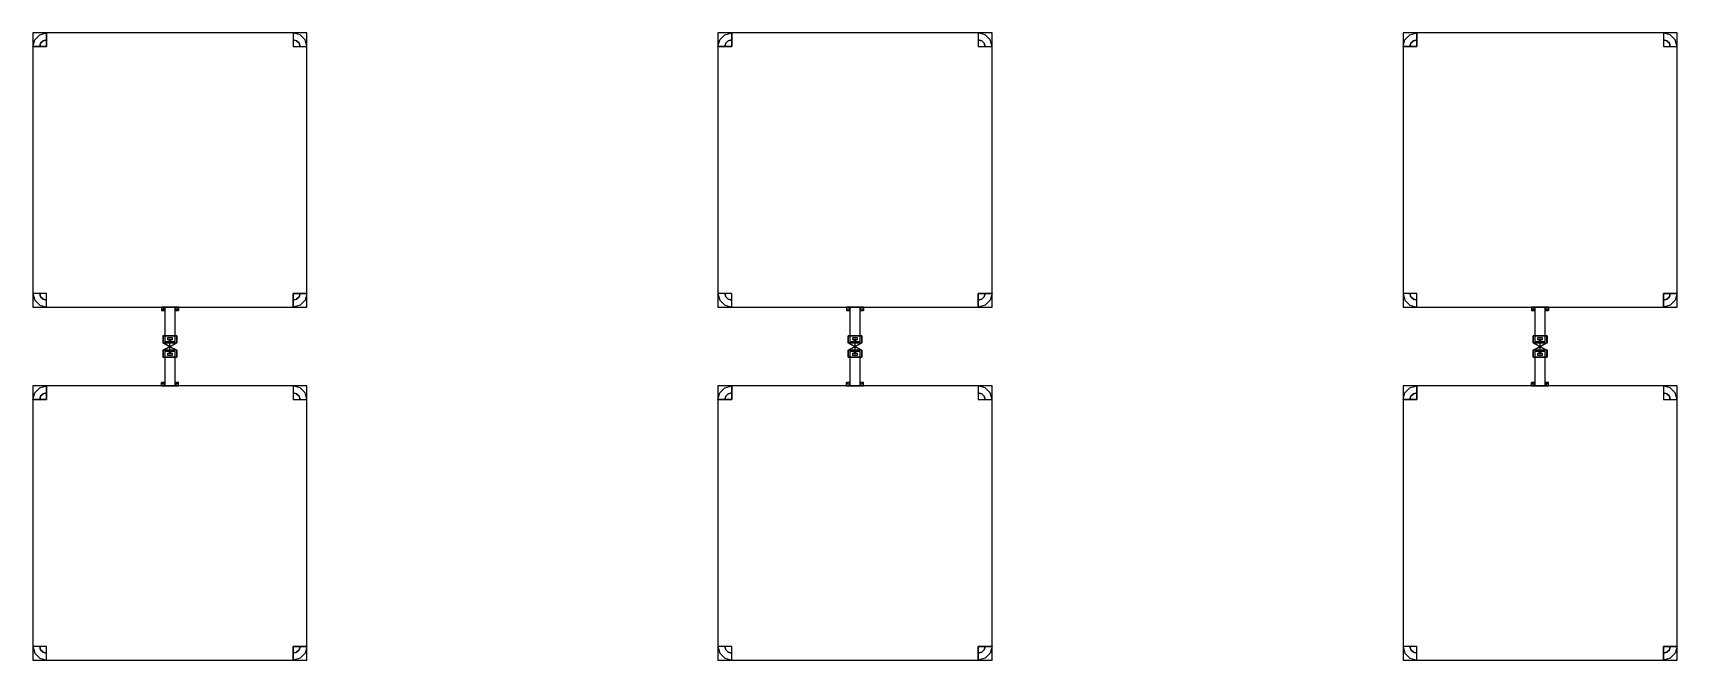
# Model space of a CAD drawing. Extents: x -19750 to 3750, y -13175 to 15275.
# Drawn here: x -13400 to -8600, y -9105 to -7275 of the extents above; entities that cross this region are included whole.
import ezdxf

# ---------------------------------------------------------------- set-up
doc = ezdxf.new("R2010")
doc.units = 0
doc.layers.add('GAP', color=1, linetype='continuous')
doc.layers.add('PIN', color=3, linetype='continuous')

# ---------------------------------------------------------------- blocks, each defined once
blk = doc.blocks.new('Q3GAP')
for points in [[(400, 5700), (400, 4900), (1200, 4900), (1200, 5700), (400, 5700)], [(400, 5700), (400, 5660), (440, 5660), (440, 5700), (400, 5700)], [(400, 5660), (405.4, 5680), (420, 5694.6), (440, 5700), (440, 5680), (430, 5677.3), (422.7, 5670), (420, 5660), (400, 5660)], [(420, 5660), (422.7, 5670), (430, 5677.3), (440, 5680), (440, 5660), (440, 5660), (440, 5660), (440, 5660), (420, 5660)], [(1160, 5700), (1160, 5660), (1200, 5660), (1200, 5700), (1160, 5700)], [(1200, 5660), (1194.6, 5680), (1180, 5694.6), (1160, 5700), (1160, 5680), (1170, 5677.3), (1177.3, 5670), (1180, 5660), (1200, 5660)], [(1180, 5660), (1177.3, 5670), (1170, 5677.3), (1160, 5680), (1160, 5660), (1160, 5660), (1160, 5660), (1160, 5660), (1180, 5660)], [(440, 4900), (440, 4940), (400, 4940), (400, 4900), (440, 4900)], [(400, 4940), (405.4, 4920), (420, 4905.4), (440, 4900), (440, 4920), (430, 4922.7), (422.7, 4930), (420, 4940), (400, 4940)], [(420, 4940), (422.7, 4930), (430, 4922.7), (440, 4920), (440, 4940), (440, 4940), (440, 4940), (440, 4940), (420, 4940)], [(775, 4900), (775, 4890), (785, 4890), (785, 4900), (775, 4900)], [(785, 4890), (783.7, 4895), (780, 4898.7), (775, 4900), (775, 4895), (777.5, 4894.3), (779.3, 4892.5), (780, 4890), (785, 4890)], [(785, 4900), (785, 4800), (815, 4800), (815, 4900), (785, 4900)], [(815, 4900), (815, 4890), (825, 4890), (825, 4900), (815, 4900)], [(815, 4890), (816.3, 4895), (820, 4898.7), (825, 4900), (825, 4895), (822.5, 4894.3), (820.7, 4892.5), (820, 4890), (815, 4890)], [(1200, 4900), (1200, 4940), (1160, 4940), (1160, 4900), (1200, 4900)], [(1200, 4940), (1194.6, 4920), (1180, 4905.4), (1160, 4900), (1160, 4920), (1170, 4922.7), (1177.3, 4930), (1180, 4940), (1200, 4940)], [(1180, 4940), (1177.3, 4930), (1170, 4922.7), (1160, 4920), (1160, 4940), (1160, 4940), (1160, 4940), (1160, 4940), (1180, 4940)], [(780, 4890), (779.3, 4892.5), (777.5, 4894.3), (775, 4895), (775, 4890), (775, 4890), (775, 4890), (775, 4890), (780, 4890)], [(820, 4890), (820.7, 4892.5), (822.5, 4894.3), (825, 4895), (825, 4890), (825, 4890), (825, 4890), (825, 4890), (820, 4890)], [(820.2, 4816.1), (820.2, 4816.3), (779.8, 4816.3), (779.8, 4816.1), (820.2, 4816.1)], [(780, 4796.1), (780, 4816.1), (779.8, 4816.1), (779.8, 4796.1), (780, 4796.1)], [(807.5, 4805), (807.5, 4810), (792.5, 4810), (792.5, 4805), (807.5, 4805)], [(802.5, 4800), (802.5, 4805), (797.5, 4805), (797.5, 4800), (802.5, 4800)], [(820, 4796.1), (820, 4816.1), (820.2, 4816.1), (820.2, 4796.1), (820, 4796.1)], [(797.5, 4786.1), (780, 4796.1), (779.8, 4796.1), (797.3, 4786.1), (797.5, 4786.1)], [(780, 4774), (799.8, 4784), (799.6, 4784), (779.8, 4774), (780, 4774)], [(780, 4754), (780, 4774), (779.8, 4774), (779.8, 4754), (780, 4754)], [(820.2, 4753.8), (820.2, 4754), (779.8, 4754), (779.8, 4753.8), (820.2, 4753.8)], [(785, 4770), (785, 4670), (815, 4670), (815, 4770), (785, 4770)], [(792.5, 4765), (792.5, 4760), (807.5, 4760), (807.5, 4765), (792.5, 4765)], [(802.7, 4786), (802.7, 4786.1), (797.3, 4786.1), (797.3, 4786), (802.7, 4786)], [(797.5, 4770), (797.5, 4765), (802.5, 4765), (802.5, 4770), (797.5, 4770)], [(799.8, 4784), (799.8, 4786), (799.6, 4786), (799.6, 4784), (799.8, 4784)], [(800.2, 4784), (800.2, 4786), (800.4, 4786), (800.4, 4784), (800.2, 4784)], [(820, 4774), (800.2, 4784), (800.4, 4784), (820.2, 4774), (820, 4774)], [(802.5, 4786.1), (820, 4796.1), (820.2, 4796.1), (802.7, 4786.1), (802.5, 4786.1)], [(820, 4754), (820, 4774), (820.2, 4774), (820.2, 4754), (820, 4754)], [(400, 4670), (400, 3870), (1200, 3870), (1200, 4670), (400, 4670)], [(400, 4670), (400, 4630), (440, 4630), (440, 4670), (400, 4670)], [(400, 4630), (405.4, 4650), (420, 4664.6), (440, 4670), (440, 4650), (430, 4647.3), (422.7, 4640), (420, 4630), (400, 4630)], [(785, 4670), (785, 4680), (775, 4680), (775, 4670), (785, 4670)], [(785, 4680), (783.7, 4675), (780, 4671.3), (775, 4670), (775, 4675), (777.5, 4675.7), (779.3, 4677.5), (780, 4680), (785, 4680)], [(780, 4680), (779.3, 4677.5), (777.5, 4675.7), (775, 4675), (775, 4680), (775, 4680), (775, 4680), (775, 4680), (780, 4680)], [(825, 4670), (825, 4680), (815, 4680), (815, 4670), (825, 4670)], [(815, 4680), (816.3, 4675), (820, 4671.3), (825, 4670), (825, 4675), (822.5, 4675.7), (820.7, 4677.5), (820, 4680), (815, 4680)], [(820, 4680), (820.7, 4677.5), (822.5, 4675.7), (825, 4675), (825, 4680), (825, 4680), (825, 4680), (825, 4680), (820, 4680)], [(1160, 4670), (1160, 4630), (1200, 4630), (1200, 4670), (1160, 4670)], [(1200, 4630), (1194.6, 4650), (1180, 4664.6), (1160, 4670), (1160, 4650), (1170, 4647.3), (1177.3, 4640), (1180, 4630), (1200, 4630)], [(420, 4630), (422.7, 4640), (430, 4647.3), (440, 4650), (440, 4630), (440, 4630), (440, 4630), (440, 4630), (420, 4630)], [(1180, 4630), (1177.3, 4640), (1170, 4647.3), (1160, 4650), (1160, 4630), (1160, 4630), (1160, 4630), (1160, 4630), (1180, 4630)], [(440, 3870), (440, 3910), (400, 3910), (400, 3870), (440, 3870)], [(400, 3910), (405.4, 3890), (420, 3875.4), (440, 3870), (440, 3890), (430, 3892.7), (422.7, 3900), (420, 3910), (400, 3910)], [(420, 3910), (422.7, 3900), (430, 3892.7), (440, 3890), (440, 3910), (440, 3910), (440, 3910), (440, 3910), (420, 3910)], [(1200, 3870), (1200, 3910), (1160, 3910), (1160, 3870), (1200, 3870)], [(1200, 3910), (1194.6, 3890), (1180, 3875.4), (1160, 3870), (1160, 3890), (1170, 3892.7), (1177.3, 3900), (1180, 3910), (1200, 3910)], [(1180, 3910), (1177.3, 3900), (1170, 3892.7), (1160, 3890), (1160, 3910), (1160, 3910), (1160, 3910), (1160, 3910), (1180, 3910)]]:
    blk.add_lwpolyline(points)
blk = doc.blocks.new('Q3PIN')
for points in [[(420, 5660), (422.7, 5670), (430, 5677.3), (440, 5680), (440, 5680), (430, 5677.3), (422.7, 5670), (420, 5660), (420, 5660)], [(420, 5660), (422.7, 5670), (430, 5677.3), (440, 5680), (440, 5680), (430, 5677.3), (422.7, 5670), (420, 5660), (420, 5660)], [(1180, 5660), (1177.3, 5670), (1170, 5677.3), (1160, 5680), (1160, 5680), (1170, 5677.3), (1177.3, 5670), (1180, 5660), (1180, 5660)], [(1180, 5660), (1177.3, 5670), (1170, 5677.3), (1160, 5680), (1160, 5680), (1170, 5677.3), (1177.3, 5670), (1180, 5660), (1180, 5660)], [(420, 4940), (422.7, 4930), (430, 4922.7), (440, 4920), (440, 4920), (430, 4922.7), (422.7, 4930), (420, 4940), (420, 4940)], [(420, 4940), (422.7, 4930), (430, 4922.7), (440, 4920), (440, 4920), (430, 4922.7), (422.7, 4930), (420, 4940), (420, 4940)], [(1180, 4940), (1177.3, 4930), (1170, 4922.7), (1160, 4920), (1160, 4920), (1170, 4922.7), (1177.3, 4930), (1180, 4940), (1180, 4940)], [(1180, 4940), (1177.3, 4930), (1170, 4922.7), (1160, 4920), (1160, 4920), (1170, 4922.7), (1177.3, 4930), (1180, 4940), (1180, 4940)], [(780, 4890), (779.3, 4892.5), (777.5, 4894.3), (775, 4895), (775, 4895), (777.5, 4894.3), (779.3, 4892.5), (780, 4890), (780, 4890)], [(780, 4890), (779.3, 4892.5), (777.5, 4894.3), (775, 4895), (775, 4895), (777.5, 4894.3), (779.3, 4892.5), (780, 4890), (780, 4890)], [(820, 4890), (820.7, 4892.5), (822.5, 4894.3), (825, 4895), (825, 4895), (822.5, 4894.3), (820.7, 4892.5), (820, 4890), (820, 4890)], [(820, 4890), (820.7, 4892.5), (822.5, 4894.3), (825, 4895), (825, 4895), (822.5, 4894.3), (820.7, 4892.5), (820, 4890), (820, 4890)], [(820, 4796.1), (820, 4816.1), (780, 4816.1), (780, 4796.1), (820, 4796.1)], [(800, 4786.1), (800, 4796.1), (780, 4796.1), (797.5, 4786.1), (800, 4786.1)], [(800, 4774), (800, 4784), (799.8, 4784), (780, 4774), (800, 4774)], [(820, 4754), (820, 4774), (780, 4774), (780, 4754), (820, 4754)], [(800.2, 4784), (800.2, 4786), (799.8, 4786), (799.8, 4784), (800.2, 4784)], [(800, 4786.1), (800, 4796.1), (820, 4796.1), (802.5, 4786.1), (800, 4786.1)], [(800, 4774), (800, 4784), (800.2, 4784), (820, 4774), (800, 4774)], [(780, 4680), (779.3, 4677.5), (777.5, 4675.7), (775, 4675), (775, 4675), (777.5, 4675.7), (779.3, 4677.5), (780, 4680), (780, 4680)], [(780, 4680), (779.3, 4677.5), (777.5, 4675.7), (775, 4675), (775, 4675), (777.5, 4675.7), (779.3, 4677.5), (780, 4680), (780, 4680)], [(820, 4680), (820.7, 4677.5), (822.5, 4675.7), (825, 4675), (825, 4675), (822.5, 4675.7), (820.7, 4677.5), (820, 4680), (820, 4680)], [(820, 4680), (820.7, 4677.5), (822.5, 4675.7), (825, 4675), (825, 4675), (822.5, 4675.7), (820.7, 4677.5), (820, 4680), (820, 4680)], [(420, 4630), (422.7, 4640), (430, 4647.3), (440, 4650), (440, 4650), (430, 4647.3), (422.7, 4640), (420, 4630), (420, 4630)], [(420, 4630), (422.7, 4640), (430, 4647.3), (440, 4650), (440, 4650), (430, 4647.3), (422.7, 4640), (420, 4630), (420, 4630)], [(1180, 4630), (1177.3, 4640), (1170, 4647.3), (1160, 4650), (1160, 4650), (1170, 4647.3), (1177.3, 4640), (1180, 4630), (1180, 4630)], [(1180, 4630), (1177.3, 4640), (1170, 4647.3), (1160, 4650), (1160, 4650), (1170, 4647.3), (1177.3, 4640), (1180, 4630), (1180, 4630)], [(420, 3910), (422.7, 3900), (430, 3892.7), (440, 3890), (440, 3890), (430, 3892.7), (422.7, 3900), (420, 3910), (420, 3910)], [(420, 3910), (422.7, 3900), (430, 3892.7), (440, 3890), (440, 3890), (430, 3892.7), (422.7, 3900), (420, 3910), (420, 3910)], [(1180, 3910), (1177.3, 3900), (1170, 3892.7), (1160, 3890), (1160, 3890), (1170, 3892.7), (1177.3, 3900), (1180, 3910), (1180, 3910)], [(1180, 3910), (1177.3, 3900), (1170, 3892.7), (1160, 3890), (1160, 3890), (1170, 3892.7), (1177.3, 3900), (1180, 3910), (1180, 3910)]]:
    blk.add_lwpolyline(points)
blk = doc.blocks.new('Q4GAP')
for points in [[(400, 5700), (400, 4900), (1200, 4900), (1200, 5700), (400, 5700)], [(400, 5700), (400, 5660), (440, 5660), (440, 5700), (400, 5700)], [(400, 5660), (405.4, 5680), (420, 5694.6), (440, 5700), (440, 5680), (430, 5677.3), (422.7, 5670), (420, 5660), (400, 5660)], [(420, 5660), (422.7, 5670), (430, 5677.3), (440, 5680), (440, 5660), (440, 5660), (440, 5660), (440, 5660), (420, 5660)], [(1160, 5700), (1160, 5660), (1200, 5660), (1200, 5700), (1160, 5700)], [(1200, 5660), (1194.6, 5680), (1180, 5694.6), (1160, 5700), (1160, 5680), (1170, 5677.3), (1177.3, 5670), (1180, 5660), (1200, 5660)], [(1180, 5660), (1177.3, 5670), (1170, 5677.3), (1160, 5680), (1160, 5660), (1160, 5660), (1160, 5660), (1160, 5660), (1180, 5660)], [(440, 4900), (440, 4940), (400, 4940), (400, 4900), (440, 4900)], [(400, 4940), (405.4, 4920), (420, 4905.4), (440, 4900), (440, 4920), (430, 4922.7), (422.7, 4930), (420, 4940), (400, 4940)], [(420, 4940), (422.7, 4930), (430, 4922.7), (440, 4920), (440, 4940), (440, 4940), (440, 4940), (440, 4940), (420, 4940)], [(775, 4900), (775, 4890), (785, 4890), (785, 4900), (775, 4900)], [(785, 4890), (783.7, 4895), (780, 4898.7), (775, 4900), (775, 4895), (777.5, 4894.3), (779.3, 4892.5), (780, 4890), (785, 4890)], [(785, 4900), (785, 4800), (815, 4800), (815, 4900), (785, 4900)], [(815, 4900), (815, 4890), (825, 4890), (825, 4900), (815, 4900)], [(815, 4890), (816.3, 4895), (820, 4898.7), (825, 4900), (825, 4895), (822.5, 4894.3), (820.7, 4892.5), (820, 4890), (815, 4890)], [(1200, 4900), (1200, 4940), (1160, 4940), (1160, 4900), (1200, 4900)], [(1200, 4940), (1194.6, 4920), (1180, 4905.4), (1160, 4900), (1160, 4920), (1170, 4922.7), (1177.3, 4930), (1180, 4940), (1200, 4940)], [(1180, 4940), (1177.3, 4930), (1170, 4922.7), (1160, 4920), (1160, 4940), (1160, 4940), (1160, 4940), (1160, 4940), (1180, 4940)], [(780, 4890), (779.3, 4892.5), (777.5, 4894.3), (775, 4895), (775, 4890), (775, 4890), (775, 4890), (775, 4890), (780, 4890)], [(820, 4890), (820.7, 4892.5), (822.5, 4894.3), (825, 4895), (825, 4890), (825, 4890), (825, 4890), (825, 4890), (820, 4890)], [(820.2, 4816.1), (820.2, 4816.3), (779.8, 4816.3), (779.8, 4816.1), (820.2, 4816.1)], [(780, 4796.1), (780, 4816.1), (779.8, 4816.1), (779.8, 4796.1), (780, 4796.1)], [(807.5, 4805), (807.5, 4810), (792.5, 4810), (792.5, 4805), (807.5, 4805)], [(802.5, 4800), (802.5, 4805), (797.5, 4805), (797.5, 4800), (802.5, 4800)], [(820, 4796.1), (820, 4816.1), (820.2, 4816.1), (820.2, 4796.1), (820, 4796.1)], [(797.5, 4786.1), (780, 4796.1), (779.8, 4796.1), (797.3, 4786.1), (797.5, 4786.1)], [(780, 4774), (799.9, 4784), (799.7, 4784), (779.8, 4774), (780, 4774)], [(780, 4754), (780, 4774), (779.8, 4774), (779.8, 4754), (780, 4754)], [(820.2, 4753.8), (820.2, 4754), (779.8, 4754), (779.8, 4753.8), (820.2, 4753.8)], [(785, 4770), (785, 4670), (815, 4670), (815, 4770), (785, 4770)], [(792.5, 4765), (792.5, 4760), (807.5, 4760), (807.5, 4765), (792.5, 4765)], [(802.7, 4786), (802.7, 4786.1), (797.3, 4786.1), (797.3, 4786), (802.7, 4786)], [(797.5, 4770), (797.5, 4765), (802.5, 4765), (802.5, 4770), (797.5, 4770)], [(799.9, 4784), (799.9, 4786), (799.7, 4786), (799.7, 4784), (799.9, 4784)], [(800.1, 4784), (800.1, 4786), (800.3, 4786), (800.3, 4784), (800.1, 4784)], [(820, 4774), (800.1, 4784), (800.3, 4784), (820.2, 4774), (820, 4774)], [(802.5, 4786.1), (820, 4796.1), (820.2, 4796.1), (802.7, 4786.1), (802.5, 4786.1)], [(820, 4754), (820, 4774), (820.2, 4774), (820.2, 4754), (820, 4754)], [(400, 4670), (400, 3870), (1200, 3870), (1200, 4670), (400, 4670)], [(400, 4670), (400, 4630), (440, 4630), (440, 4670), (400, 4670)], [(400, 4630), (405.4, 4650), (420, 4664.6), (440, 4670), (440, 4650), (430, 4647.3), (422.7, 4640), (420, 4630), (400, 4630)], [(785, 4670), (785, 4680), (775, 4680), (775, 4670), (785, 4670)], [(785, 4680), (783.7, 4675), (780, 4671.3), (775, 4670), (775, 4675), (777.5, 4675.7), (779.3, 4677.5), (780, 4680), (785, 4680)], [(780, 4680), (779.3, 4677.5), (777.5, 4675.7), (775, 4675), (775, 4680), (775, 4680), (775, 4680), (775, 4680), (780, 4680)], [(825, 4670), (825, 4680), (815, 4680), (815, 4670), (825, 4670)], [(815, 4680), (816.3, 4675), (820, 4671.3), (825, 4670), (825, 4675), (822.5, 4675.7), (820.7, 4677.5), (820, 4680), (815, 4680)], [(820, 4680), (820.7, 4677.5), (822.5, 4675.7), (825, 4675), (825, 4680), (825, 4680), (825, 4680), (825, 4680), (820, 4680)], [(1160, 4670), (1160, 4630), (1200, 4630), (1200, 4670), (1160, 4670)], [(1200, 4630), (1194.6, 4650), (1180, 4664.6), (1160, 4670), (1160, 4650), (1170, 4647.3), (1177.3, 4640), (1180, 4630), (1200, 4630)], [(420, 4630), (422.7, 4640), (430, 4647.3), (440, 4650), (440, 4630), (440, 4630), (440, 4630), (440, 4630), (420, 4630)], [(1180, 4630), (1177.3, 4640), (1170, 4647.3), (1160, 4650), (1160, 4630), (1160, 4630), (1160, 4630), (1160, 4630), (1180, 4630)], [(440, 3870), (440, 3910), (400, 3910), (400, 3870), (440, 3870)], [(400, 3910), (405.4, 3890), (420, 3875.4), (440, 3870), (440, 3890), (430, 3892.7), (422.7, 3900), (420, 3910), (400, 3910)], [(420, 3910), (422.7, 3900), (430, 3892.7), (440, 3890), (440, 3910), (440, 3910), (440, 3910), (440, 3910), (420, 3910)], [(1200, 3870), (1200, 3910), (1160, 3910), (1160, 3870), (1200, 3870)], [(1200, 3910), (1194.6, 3890), (1180, 3875.4), (1160, 3870), (1160, 3890), (1170, 3892.7), (1177.3, 3900), (1180, 3910), (1200, 3910)], [(1180, 3910), (1177.3, 3900), (1170, 3892.7), (1160, 3890), (1160, 3910), (1160, 3910), (1160, 3910), (1160, 3910), (1180, 3910)]]:
    blk.add_lwpolyline(points)
blk = doc.blocks.new('Q4PIN')
for points in [[(420, 5660), (422.7, 5670), (430, 5677.3), (440, 5680), (440, 5680), (430, 5677.3), (422.7, 5670), (420, 5660), (420, 5660)], [(420, 5660), (422.7, 5670), (430, 5677.3), (440, 5680), (440, 5680), (430, 5677.3), (422.7, 5670), (420, 5660), (420, 5660)], [(1180, 5660), (1177.3, 5670), (1170, 5677.3), (1160, 5680), (1160, 5680), (1170, 5677.3), (1177.3, 5670), (1180, 5660), (1180, 5660)], [(1180, 5660), (1177.3, 5670), (1170, 5677.3), (1160, 5680), (1160, 5680), (1170, 5677.3), (1177.3, 5670), (1180, 5660), (1180, 5660)], [(420, 4940), (422.7, 4930), (430, 4922.7), (440, 4920), (440, 4920), (430, 4922.7), (422.7, 4930), (420, 4940), (420, 4940)], [(420, 4940), (422.7, 4930), (430, 4922.7), (440, 4920), (440, 4920), (430, 4922.7), (422.7, 4930), (420, 4940), (420, 4940)], [(1180, 4940), (1177.3, 4930), (1170, 4922.7), (1160, 4920), (1160, 4920), (1170, 4922.7), (1177.3, 4930), (1180, 4940), (1180, 4940)], [(1180, 4940), (1177.3, 4930), (1170, 4922.7), (1160, 4920), (1160, 4920), (1170, 4922.7), (1177.3, 4930), (1180, 4940), (1180, 4940)], [(780, 4890), (779.3, 4892.5), (777.5, 4894.3), (775, 4895), (775, 4895), (777.5, 4894.3), (779.3, 4892.5), (780, 4890), (780, 4890)], [(780, 4890), (779.3, 4892.5), (777.5, 4894.3), (775, 4895), (775, 4895), (777.5, 4894.3), (779.3, 4892.5), (780, 4890), (780, 4890)], [(820, 4890), (820.7, 4892.5), (822.5, 4894.3), (825, 4895), (825, 4895), (822.5, 4894.3), (820.7, 4892.5), (820, 4890), (820, 4890)], [(820, 4890), (820.7, 4892.5), (822.5, 4894.3), (825, 4895), (825, 4895), (822.5, 4894.3), (820.7, 4892.5), (820, 4890), (820, 4890)], [(820, 4796.1), (820, 4816.1), (780, 4816.1), (780, 4796.1), (820, 4796.1)], [(800, 4786.1), (800, 4796.1), (780, 4796.1), (797.5, 4786.1), (800, 4786.1)], [(800, 4774), (800, 4784), (799.9, 4784), (780, 4774), (800, 4774)], [(820, 4754), (820, 4774), (780, 4774), (780, 4754), (820, 4754)], [(800.1, 4784), (800.1, 4786), (799.9, 4786), (799.9, 4784), (800.1, 4784)], [(800, 4786.1), (800, 4796.1), (820, 4796.1), (802.5, 4786.1), (800, 4786.1)], [(800, 4774), (800, 4784), (800.1, 4784), (820, 4774), (800, 4774)], [(780, 4680), (779.3, 4677.5), (777.5, 4675.7), (775, 4675), (775, 4675), (777.5, 4675.7), (779.3, 4677.5), (780, 4680), (780, 4680)], [(780, 4680), (779.3, 4677.5), (777.5, 4675.7), (775, 4675), (775, 4675), (777.5, 4675.7), (779.3, 4677.5), (780, 4680), (780, 4680)], [(820, 4680), (820.7, 4677.5), (822.5, 4675.7), (825, 4675), (825, 4675), (822.5, 4675.7), (820.7, 4677.5), (820, 4680), (820, 4680)], [(820, 4680), (820.7, 4677.5), (822.5, 4675.7), (825, 4675), (825, 4675), (822.5, 4675.7), (820.7, 4677.5), (820, 4680), (820, 4680)], [(420, 4630), (422.7, 4640), (430, 4647.3), (440, 4650), (440, 4650), (430, 4647.3), (422.7, 4640), (420, 4630), (420, 4630)], [(420, 4630), (422.7, 4640), (430, 4647.3), (440, 4650), (440, 4650), (430, 4647.3), (422.7, 4640), (420, 4630), (420, 4630)], [(1180, 4630), (1177.3, 4640), (1170, 4647.3), (1160, 4650), (1160, 4650), (1170, 4647.3), (1177.3, 4640), (1180, 4630), (1180, 4630)], [(1180, 4630), (1177.3, 4640), (1170, 4647.3), (1160, 4650), (1160, 4650), (1170, 4647.3), (1177.3, 4640), (1180, 4630), (1180, 4630)], [(420, 3910), (422.7, 3900), (430, 3892.7), (440, 3890), (440, 3890), (430, 3892.7), (422.7, 3900), (420, 3910), (420, 3910)], [(420, 3910), (422.7, 3900), (430, 3892.7), (440, 3890), (440, 3890), (430, 3892.7), (422.7, 3900), (420, 3910), (420, 3910)], [(1180, 3910), (1177.3, 3900), (1170, 3892.7), (1160, 3890), (1160, 3890), (1170, 3892.7), (1177.3, 3900), (1180, 3910), (1180, 3910)], [(1180, 3910), (1177.3, 3900), (1170, 3892.7), (1160, 3890), (1160, 3890), (1170, 3892.7), (1177.3, 3900), (1180, 3910), (1180, 3910)]]:
    blk.add_lwpolyline(points)
blk = doc.blocks.new('Q5GAP')
for points in [[(400, 5700), (400, 4900), (1200, 4900), (1200, 5700), (400, 5700)], [(400, 5700), (400, 5660), (440, 5660), (440, 5700), (400, 5700)], [(400, 5660), (405.4, 5680), (420, 5694.6), (440, 5700), (440, 5680), (430, 5677.3), (422.7, 5670), (420, 5660), (400, 5660)], [(420, 5660), (422.7, 5670), (430, 5677.3), (440, 5680), (440, 5660), (440, 5660), (440, 5660), (440, 5660), (420, 5660)], [(1160, 5700), (1160, 5660), (1200, 5660), (1200, 5700), (1160, 5700)], [(1200, 5660), (1194.6, 5680), (1180, 5694.6), (1160, 5700), (1160, 5680), (1170, 5677.3), (1177.3, 5670), (1180, 5660), (1200, 5660)], [(1180, 5660), (1177.3, 5670), (1170, 5677.3), (1160, 5680), (1160, 5660), (1160, 5660), (1160, 5660), (1160, 5660), (1180, 5660)], [(440, 4900), (440, 4940), (400, 4940), (400, 4900), (440, 4900)], [(400, 4940), (405.4, 4920), (420, 4905.4), (440, 4900), (440, 4920), (430, 4922.7), (422.7, 4930), (420, 4940), (400, 4940)], [(420, 4940), (422.7, 4930), (430, 4922.7), (440, 4920), (440, 4940), (440, 4940), (440, 4940), (440, 4940), (420, 4940)], [(775, 4900), (775, 4890), (785, 4890), (785, 4900), (775, 4900)], [(785, 4890), (783.7, 4895), (780, 4898.7), (775, 4900), (775, 4895), (777.5, 4894.3), (779.3, 4892.5), (780, 4890), (785, 4890)], [(785, 4900), (785, 4800), (815, 4800), (815, 4900), (785, 4900)], [(815, 4900), (815, 4890), (825, 4890), (825, 4900), (815, 4900)], [(815, 4890), (816.3, 4895), (820, 4898.7), (825, 4900), (825, 4895), (822.5, 4894.3), (820.7, 4892.5), (820, 4890), (815, 4890)], [(1200, 4900), (1200, 4940), (1160, 4940), (1160, 4900), (1200, 4900)], [(1200, 4940), (1194.6, 4920), (1180, 4905.4), (1160, 4900), (1160, 4920), (1170, 4922.7), (1177.3, 4930), (1180, 4940), (1200, 4940)], [(1180, 4940), (1177.3, 4930), (1170, 4922.7), (1160, 4920), (1160, 4940), (1160, 4940), (1160, 4940), (1160, 4940), (1180, 4940)], [(780, 4890), (779.3, 4892.5), (777.5, 4894.3), (775, 4895), (775, 4890), (775, 4890), (775, 4890), (775, 4890), (780, 4890)], [(820, 4890), (820.7, 4892.5), (822.5, 4894.3), (825, 4895), (825, 4890), (825, 4890), (825, 4890), (825, 4890), (820, 4890)], [(820.2, 4816.1), (820.2, 4816.3), (779.8, 4816.3), (779.8, 4816.1), (820.2, 4816.1)], [(780, 4796.1), (780, 4816.1), (779.8, 4816.1), (779.8, 4796.1), (780, 4796.1)], [(807.5, 4805), (807.5, 4810), (792.5, 4810), (792.5, 4805), (807.5, 4805)], [(802.5, 4800), (802.5, 4805), (797.5, 4805), (797.5, 4800), (802.5, 4800)], [(820, 4796.1), (820, 4816.1), (820.2, 4816.1), (820.2, 4796.1), (820, 4796.1)], [(797.5, 4786.1), (780, 4796.1), (779.8, 4796.1), (797.3, 4786.1), (797.5, 4786.1)], [(780, 4774), (799.8, 4784), (799.6, 4784), (779.8, 4774), (780, 4774)], [(780, 4754), (780, 4774), (779.8, 4774), (779.8, 4754), (780, 4754)], [(820.2, 4753.8), (820.2, 4754), (779.8, 4754), (779.8, 4753.8), (820.2, 4753.8)], [(785, 4770), (785, 4670), (815, 4670), (815, 4770), (785, 4770)], [(792.5, 4765), (792.5, 4760), (807.5, 4760), (807.5, 4765), (792.5, 4765)], [(802.7, 4786), (802.7, 4786.1), (797.3, 4786.1), (797.3, 4786), (802.7, 4786)], [(797.5, 4770), (797.5, 4765), (802.5, 4765), (802.5, 4770), (797.5, 4770)], [(799.8, 4784), (799.8, 4786), (799.6, 4786), (799.6, 4784), (799.8, 4784)], [(800.2, 4784), (800.2, 4786), (800.4, 4786), (800.4, 4784), (800.2, 4784)], [(820, 4774), (800.2, 4784), (800.4, 4784), (820.2, 4774), (820, 4774)], [(802.5, 4786.1), (820, 4796.1), (820.2, 4796.1), (802.7, 4786.1), (802.5, 4786.1)], [(820, 4754), (820, 4774), (820.2, 4774), (820.2, 4754), (820, 4754)], [(400, 4670), (400, 3870), (1200, 3870), (1200, 4670), (400, 4670)], [(400, 4670), (400, 4630), (440, 4630), (440, 4670), (400, 4670)], [(400, 4630), (405.4, 4650), (420, 4664.6), (440, 4670), (440, 4650), (430, 4647.3), (422.7, 4640), (420, 4630), (400, 4630)], [(785, 4670), (785, 4680), (775, 4680), (775, 4670), (785, 4670)], [(785, 4680), (783.7, 4675), (780, 4671.3), (775, 4670), (775, 4675), (777.5, 4675.7), (779.3, 4677.5), (780, 4680), (785, 4680)], [(780, 4680), (779.3, 4677.5), (777.5, 4675.7), (775, 4675), (775, 4680), (775, 4680), (775, 4680), (775, 4680), (780, 4680)], [(825, 4670), (825, 4680), (815, 4680), (815, 4670), (825, 4670)], [(815, 4680), (816.3, 4675), (820, 4671.3), (825, 4670), (825, 4675), (822.5, 4675.7), (820.7, 4677.5), (820, 4680), (815, 4680)], [(820, 4680), (820.7, 4677.5), (822.5, 4675.7), (825, 4675), (825, 4680), (825, 4680), (825, 4680), (825, 4680), (820, 4680)], [(1160, 4670), (1160, 4630), (1200, 4630), (1200, 4670), (1160, 4670)], [(1200, 4630), (1194.6, 4650), (1180, 4664.6), (1160, 4670), (1160, 4650), (1170, 4647.3), (1177.3, 4640), (1180, 4630), (1200, 4630)], [(420, 4630), (422.7, 4640), (430, 4647.3), (440, 4650), (440, 4630), (440, 4630), (440, 4630), (440, 4630), (420, 4630)], [(1180, 4630), (1177.3, 4640), (1170, 4647.3), (1160, 4650), (1160, 4630), (1160, 4630), (1160, 4630), (1160, 4630), (1180, 4630)], [(440, 3870), (440, 3910), (400, 3910), (400, 3870), (440, 3870)], [(400, 3910), (405.4, 3890), (420, 3875.4), (440, 3870), (440, 3890), (430, 3892.7), (422.7, 3900), (420, 3910), (400, 3910)], [(420, 3910), (422.7, 3900), (430, 3892.7), (440, 3890), (440, 3910), (440, 3910), (440, 3910), (440, 3910), (420, 3910)], [(1200, 3870), (1200, 3910), (1160, 3910), (1160, 3870), (1200, 3870)], [(1200, 3910), (1194.6, 3890), (1180, 3875.4), (1160, 3870), (1160, 3890), (1170, 3892.7), (1177.3, 3900), (1180, 3910), (1200, 3910)], [(1180, 3910), (1177.3, 3900), (1170, 3892.7), (1160, 3890), (1160, 3910), (1160, 3910), (1160, 3910), (1160, 3910), (1180, 3910)]]:
    blk.add_lwpolyline(points)
blk = doc.blocks.new('Q5PIN')
for points in [[(420, 5660), (422.7, 5670), (430, 5677.3), (440, 5680), (440, 5680), (430, 5677.3), (422.7, 5670), (420, 5660), (420, 5660)], [(420, 5660), (422.7, 5670), (430, 5677.3), (440, 5680), (440, 5680), (430, 5677.3), (422.7, 5670), (420, 5660), (420, 5660)], [(1180, 5660), (1177.3, 5670), (1170, 5677.3), (1160, 5680), (1160, 5680), (1170, 5677.3), (1177.3, 5670), (1180, 5660), (1180, 5660)], [(1180, 5660), (1177.3, 5670), (1170, 5677.3), (1160, 5680), (1160, 5680), (1170, 5677.3), (1177.3, 5670), (1180, 5660), (1180, 5660)], [(420, 4940), (422.7, 4930), (430, 4922.7), (440, 4920), (440, 4920), (430, 4922.7), (422.7, 4930), (420, 4940), (420, 4940)], [(420, 4940), (422.7, 4930), (430, 4922.7), (440, 4920), (440, 4920), (430, 4922.7), (422.7, 4930), (420, 4940), (420, 4940)], [(1180, 4940), (1177.3, 4930), (1170, 4922.7), (1160, 4920), (1160, 4920), (1170, 4922.7), (1177.3, 4930), (1180, 4940), (1180, 4940)], [(1180, 4940), (1177.3, 4930), (1170, 4922.7), (1160, 4920), (1160, 4920), (1170, 4922.7), (1177.3, 4930), (1180, 4940), (1180, 4940)], [(780, 4890), (779.3, 4892.5), (777.5, 4894.3), (775, 4895), (775, 4895), (777.5, 4894.3), (779.3, 4892.5), (780, 4890), (780, 4890)], [(780, 4890), (779.3, 4892.5), (777.5, 4894.3), (775, 4895), (775, 4895), (777.5, 4894.3), (779.3, 4892.5), (780, 4890), (780, 4890)], [(820, 4890), (820.7, 4892.5), (822.5, 4894.3), (825, 4895), (825, 4895), (822.5, 4894.3), (820.7, 4892.5), (820, 4890), (820, 4890)], [(820, 4890), (820.7, 4892.5), (822.5, 4894.3), (825, 4895), (825, 4895), (822.5, 4894.3), (820.7, 4892.5), (820, 4890), (820, 4890)], [(820, 4796.1), (820, 4816.1), (780, 4816.1), (780, 4796.1), (820, 4796.1)], [(800, 4786.1), (800, 4796.1), (780, 4796.1), (797.5, 4786.1), (800, 4786.1)], [(800, 4774), (800, 4784), (799.8, 4784), (780, 4774), (800, 4774)], [(820, 4754), (820, 4774), (780, 4774), (780, 4754), (820, 4754)], [(800.2, 4784), (800.2, 4786), (799.8, 4786), (799.8, 4784), (800.2, 4784)], [(800, 4786.1), (800, 4796.1), (820, 4796.1), (802.5, 4786.1), (800, 4786.1)], [(800, 4774), (800, 4784), (800.2, 4784), (820, 4774), (800, 4774)], [(780, 4680), (779.3, 4677.5), (777.5, 4675.7), (775, 4675), (775, 4675), (777.5, 4675.7), (779.3, 4677.5), (780, 4680), (780, 4680)], [(780, 4680), (779.3, 4677.5), (777.5, 4675.7), (775, 4675), (775, 4675), (777.5, 4675.7), (779.3, 4677.5), (780, 4680), (780, 4680)], [(820, 4680), (820.7, 4677.5), (822.5, 4675.7), (825, 4675), (825, 4675), (822.5, 4675.7), (820.7, 4677.5), (820, 4680), (820, 4680)], [(820, 4680), (820.7, 4677.5), (822.5, 4675.7), (825, 4675), (825, 4675), (822.5, 4675.7), (820.7, 4677.5), (820, 4680), (820, 4680)], [(420, 4630), (422.7, 4640), (430, 4647.3), (440, 4650), (440, 4650), (430, 4647.3), (422.7, 4640), (420, 4630), (420, 4630)], [(420, 4630), (422.7, 4640), (430, 4647.3), (440, 4650), (440, 4650), (430, 4647.3), (422.7, 4640), (420, 4630), (420, 4630)], [(1180, 4630), (1177.3, 4640), (1170, 4647.3), (1160, 4650), (1160, 4650), (1170, 4647.3), (1177.3, 4640), (1180, 4630), (1180, 4630)], [(1180, 4630), (1177.3, 4640), (1170, 4647.3), (1160, 4650), (1160, 4650), (1170, 4647.3), (1177.3, 4640), (1180, 4630), (1180, 4630)], [(420, 3910), (422.7, 3900), (430, 3892.7), (440, 3890), (440, 3890), (430, 3892.7), (422.7, 3900), (420, 3910), (420, 3910)], [(420, 3910), (422.7, 3900), (430, 3892.7), (440, 3890), (440, 3890), (430, 3892.7), (422.7, 3900), (420, 3910), (420, 3910)], [(1180, 3910), (1177.3, 3900), (1170, 3892.7), (1160, 3890), (1160, 3890), (1170, 3892.7), (1177.3, 3900), (1180, 3910), (1180, 3910)], [(1180, 3910), (1177.3, 3900), (1170, 3892.7), (1160, 3890), (1160, 3890), (1170, 3892.7), (1177.3, 3900), (1180, 3910), (1180, 3910)]]:
    blk.add_lwpolyline(points)

msp = doc.modelspace()

# ---------------------------------------------------------------- block references
at = {"layer": 'GAP'}
for name, p in [('Q3GAP', (-13800, -12975)), ('Q4GAP', (-11800, -12975)), ('Q5GAP', (-9800, -12975))]:
    msp.add_blockref(name, p, dxfattribs=at)
at = {"layer": 'PIN'}
for name, p in [('Q3PIN', (-13800, -12975)), ('Q4PIN', (-11800, -12975)), ('Q5PIN', (-9800, -12975))]:
    msp.add_blockref(name, p, dxfattribs=at)

doc.saveas('drawing.dxf')
